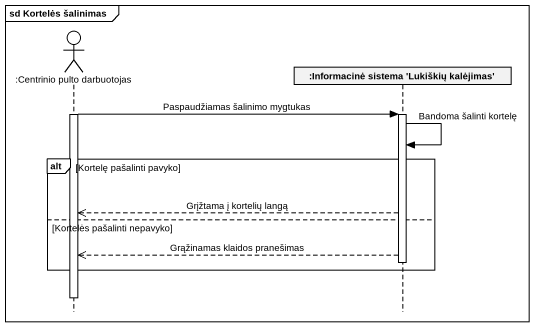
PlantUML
@startuml
mainframe sd Kortelės šalinimas
hide footbox
actor ":Centrinio pulto darbuotojas" as Centrinio_pulto_darbuotojas
participant ":Informacinė sistema 'Lukiškių kalėjimas'" as Informacinė_sistema

activate Centrinio_pulto_darbuotojas
Centrinio_pulto_darbuotojas -> Informacinė_sistema : Paspaudžiamas šalinimo mygtukas
activate Informacinė_sistema
Informacinė_sistema -> Informacinė_sistema : Bandoma šalinti kortelę
alt Kortelę pašalinti pavyko
  Informacinė_sistema -->> Centrinio_pulto_darbuotojas : Grįžtama į kortelių langą
else Kortelės pašalinti nepavyko
  Informacinė_sistema -->> Centrinio_pulto_darbuotojas : Grąžinamas klaidos pranešimas
  deactivate Informacinė_sistema
end
deactivate Centrinio_pulto_darbuotojas
@enduml
